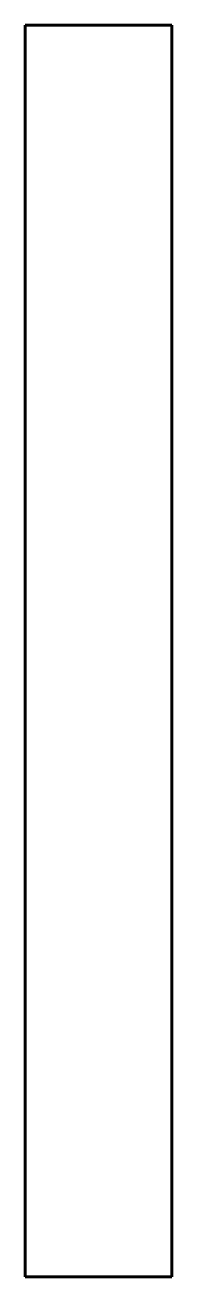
# Model space of a CAD drawing. Header units: millimetres. Extents: x -205.6 to -195.6, y 135.8 to 221.3.
import ezdxf

# ---------------------------------------------------------------- set-up
doc = ezdxf.new("R2010")
doc.units = ezdxf.units.MM
doc.linetypes.add('K5LT_BASIC', pattern=[0])

# ---------------------------------------------------------------- blocks, each defined once
blk = doc.blocks.new('U0')
at = {"color": 143, "linetype": 'K5LT_BASIC', "lineweight": 60, "true_color": 0x33acca}
for p, q in [((-205.608, 221.322), (-195.608, 221.322)), ((-205.608, 135.762), (-205.608, 221.322)), ((-195.608, 221.322), (-195.608, 135.762)), ((-195.608, 135.762), (-205.608, 135.762))]:
    blk.add_line(p, q, dxfattribs=at)

msp = doc.modelspace()

# ---------------------------------------------------------------- linework, layer by layer
at = {"color": 143, "linetype": 'K5LT_BASIC', "lineweight": 60, "true_color": 0x33acca}
for p, q in [((-205.608, 135.762), (-205.608, 221.322)), ((-205.608, 221.322), (-195.608, 221.322)), ((-195.608, 221.322), (-195.608, 135.762)), ((-195.608, 135.762), (-205.608, 135.762))]:
    msp.add_line(p, q, dxfattribs=at)

# ---------------------------------------------------------------- block references
msp.add_blockref('U0', (0, 0))

doc.saveas('drawing.dxf')
